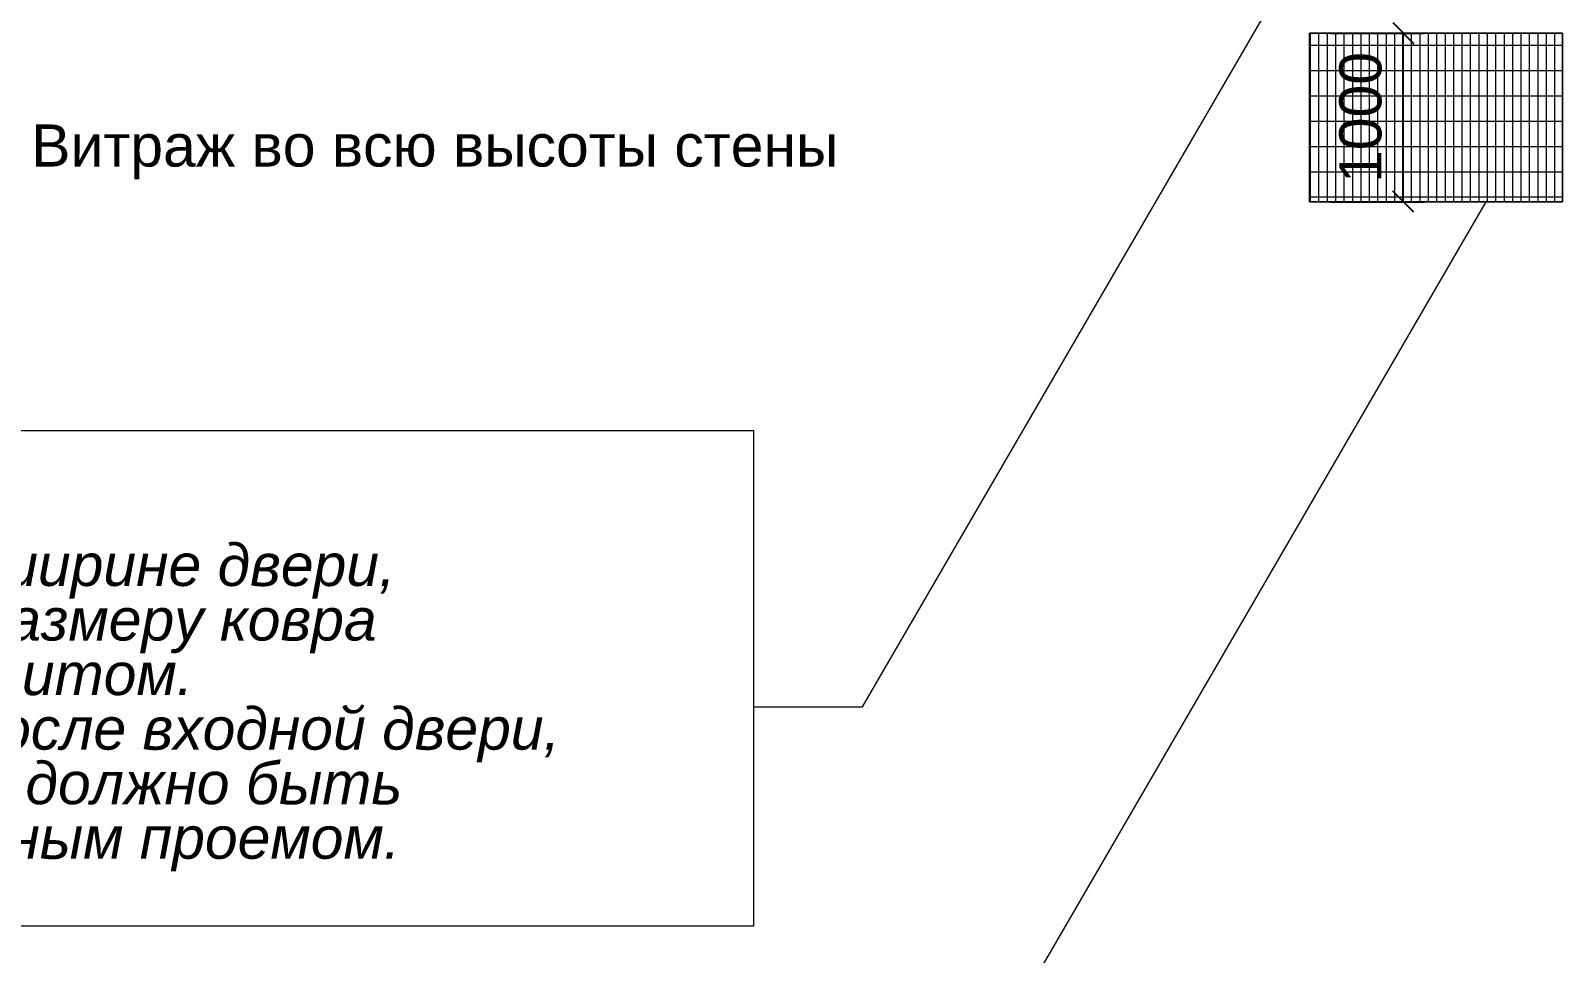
# Model space of a CAD drawing. Header units: metres. Extents: x -443 to 179, y -184 to -91.
# Drawn here: x -113.54 to -104.45, y -171.24 to -165.77 of the extents above; entities that cross this region are included whole.
import ezdxf
from ezdxf.enums import TextEntityAlignment as Align

# ---------------------------------------------------------------- set-up
doc = ezdxf.new("R2010")
doc.units = ezdxf.units.M
doc.header["$MEASUREMENT"] = 0
doc.layers.add('выноска', color=7, linetype='Continuous', lineweight=20)
doc.layers.add('размер', color=7, linetype='Continuous', lineweight=18)
doc.styles.get("Standard").update_dxf_attribs({"font": 'CS_Gost2304.shx'})
doc.styles.add('Style-Arial', font='arial.ttf')
doc.styles.add('Style-Arial IF', font='ariali.ttf')
doc.dimstyles.get("Standard").update_dxf_attribs({"dimtxt": 0.18, "dimasz": 0.18, "dimexe": 0.18, "dimexo": 0.0625, "dimgap": 0.09, "dimtad": 0, "dimtih": 1, "dimtoh": 1, "dimdec": 4, "dimzin": 0, "dimdsep": 46, "dimtxsty": 'Standard', "dimcen": 0.09, "dimadec": 0, "dimazin": 0, "dimtfac": 1, "dimtdec": 4, "dimtofl": 0, "dimtmove": 0, "dimatfit": 3, "dimfxl": 1, "dimtolj": 1, "dimtzin": 0, "dimarcsym": 0})

# ---------------------------------------------------------------- blocks, each defined once
blk = doc.blocks.new('_Oblique')
at = {"color": 0, "linetype": 'ByBlock', "lineweight": -2}
blk.add_line((0.5, 0.5), (-0.5, -0.5), dxfattribs=at)
blk = doc.blocks.new('*D52')
at = {"layer": 'Defpoints', "color": 0, "linetype": 'Continuous', "lineweight": 13, "transparency": 16777216}
for p in [(-105.9531, -165.7843), (-105.3974, -165.7843), (-105.9531, -166.7843)]:
    blk.add_point(p, dxfattribs=at)
at = {"layer": 'размер', "color": 0, "linetype": 'Continuous', "lineweight": -2, "transparency": 16777216}
for p, q in [((-105.8281, -165.7843), (-105.2724, -165.7843)), ((-105.3974, -166.7843), (-105.3974, -165.7843)), ((-105.8281, -166.7843), (-105.2724, -166.7843))]:
    blk.add_line(p, q, dxfattribs=at)
at = {"layer": 'размер', "color": 0, "linetype": 'Continuous', "lineweight": -2, "transparency": 16777216, "xscale": 0.125, "yscale": 0.125, "zscale": 0.125}
for p, rotation in [((-105.3974, -165.7843), 90), ((-105.3974, -166.7843), 270)]:
    blk.add_blockref('_Oblique', p, dxfattribs=dict(at, rotation=rotation))
at = {"layer": 'размер', "color": 0, "linetype": 'Continuous', "lineweight": 0, "transparency": 16777216, "insert": (-105.65, -166.2843), "char_height": 0.25, "attachment_point": 5, "rotation": 90, "style": 'Style-Arial'}
blk.add_mtext('1000', dxfattribs=at)

msp = doc.modelspace()

# ---------------------------------------------------------------- hatches: boundary and pattern name
at = {"linetype": 'Continuous', "lineweight": 13}
h = msp.add_hatch(dxfattribs=at)
h.set_pattern_fill('CROSSHATCH', color=1, style=0, pattern_type=2)
h.set_pattern_definition([(180, (-106.49743, -166.15602), (-2e-17, -0.15), []), (270, (-106.49743, -166.156023), (0.05, -9e-18), [])])
h.paths.add_polyline_path([(-105.95311114, -165.78425684), (-105.95311114, -166.78425684), (-104.45311114, -166.78425684), (-104.45311114, -165.78425684)])

# ---------------------------------------------------------------- linework, layer by layer
for points in [[(-109.25195328, -169.77927832), (-108.60531161, -169.77927832), (-105.8730488, -165.07469879)], [(-104.90671304, -166.78425684), (-108.94341167, -173.73489488), (-109.25195328, -173.73489488)]]:
    msp.add_lwpolyline(points, dxfattribs=at)
at = {"color": 1, "linetype": 'Continuous', "lineweight": 13, "flags": 128}
for points in [[(-105.95311114, -165.78425684), (-105.95311114, -166.78425684), (-104.45311114, -166.78425684), (-104.45311114, -165.78425684), (-105.95311114, -165.78425684)], [(-104.45311114, -165.78425684), (-104.45311114, -166.78425684), (-105.95311114, -166.78425684), (-105.95311114, -165.78425684), (-104.45311114, -165.78425684)]]:
    msp.add_lwpolyline(points, close=True, dxfattribs=at)
at = {"color": 1, "linetype": 'Continuous', "lineweight": 13}
msp.add_lwpolyline([(-105.95311114, -165.78425684), (-105.95311114, -166.78425684), (-104.45311114, -166.78425684), (-104.45311114, -165.78425684), (-105.95311114, -165.78425684)], close=True, dxfattribs=at)
msp.add_lwpolyline([(-105.80311114, -165.78425684), (-104.60311114, -165.78425684)], dxfattribs=at)
at = {"linetype": 'Continuous', "lineweight": 13}
msp.add_lwpolyline([(-125.94881162, -168.14045553), (-109.25195328, -168.14045553), (-109.25195328, -171.08131244), (-125.94881162, -171.08131244)], close=True, dxfattribs=at)

# ---------------------------------------------------------------- texts
at = {"linetype": 'Continuous', "lineweight": 0, "insert": (-125.50808345, -168.48972019), "char_height": 0.25, "attachment_point": 1, "line_spacing_factor": 0.776524, "style": 'Style-Arial IF'}
msp.add_mtext('ВТОРАЯ ЗОНА ОЧИСТКИ.\\PВторая зона очистки — коврик типа «сити», ворс-щетка, размер по ширине двери,\\Pно не менее 1200мм, длина 900мм (приобретается подрядчиком). По размеру ковра\\Pв полу тамбура выполняется углубление и отделывается керамогранитом.\\PПредусмотреть закрепление ковра в приямке.  Коврик расположить после входной двери,\\Pне далее 100 мм от дверного проема. Расстояние до дверного проема должно быть\\Pидентичным с расстоянием между первой зоной очистки обуви и дверным проемом.', dxfattribs=at)
at = {"layer": 'выноска', "linetype": 'Continuous', "lineweight": 0, "style": 'Style-Arial'}
msp.add_text('Витраж во всю высоты стены', height=0.25, dxfattribs=at).set_placement((-113.53843253, -166.32556202), align=Align.TOP_LEFT)

# ---------------------------------------------------------------- dimensions: what is measured, and where the dimension line sits
at = {"layer": 'размер', "linetype": 'Continuous', "lineweight": 0}
dim = msp.add_linear_dim(base=(-105.39738126, -165.78425684), p1=(-105.95311114, -166.78425684), p2=(-105.95311114, -165.78425684), angle=90, dimstyle='Standard', override={"dimtxt": 0.25, "dimasz": 0.125, "dimexe": 0.125, "dimexo": 0.125, "dimgap": 0.125, "dimtad": 1, "dimtih": 0, "dimtoh": 0, "dimlfac": 1000, "dimzin": 11, "dimtxsty": 'Style-Arial', "dimblk": 'Oblique', "dimtolj": 0, "dimtzin": 11}, dxfattribs=at)
dim.commit()
dim.dimension.update_dxf_attribs({"geometry": '*D52', "text_midpoint": (-105.65002451, -166.28425684)})

doc.saveas('drawing.dxf')
